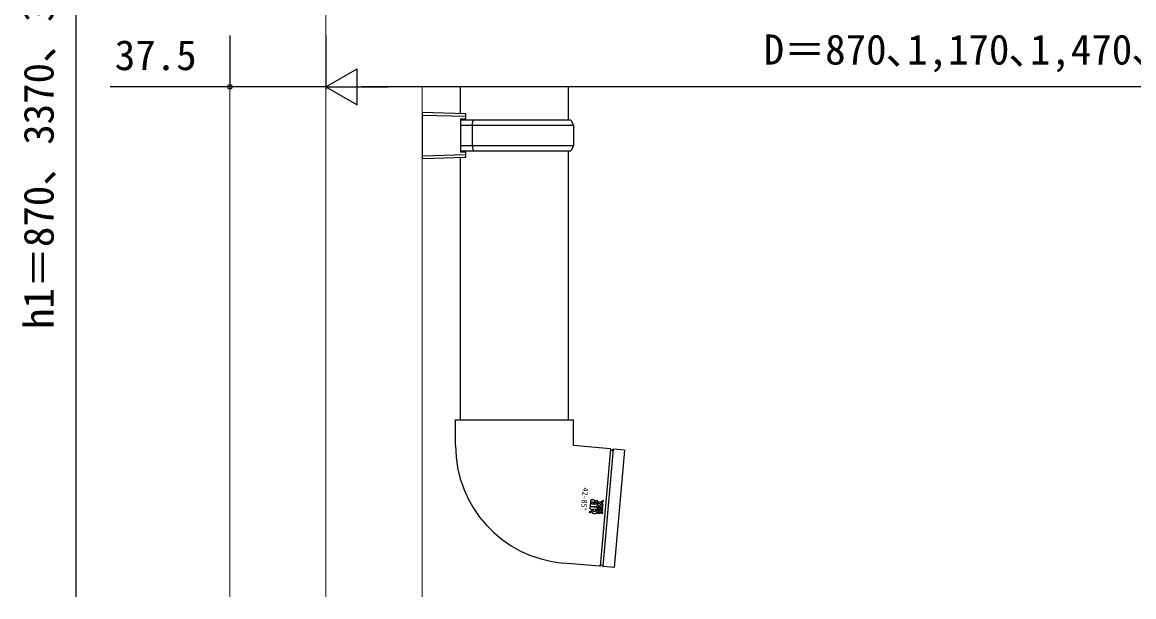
# Model space of a CAD drawing. Units: millimetres, scale not verified. Extents: x -700 to 700, y -1044 to 1038.
# Drawn here: x -457 to -23.5, y -121.4 to 102.8 of the extents above; entities that cross this region are included whole.
import ezdxf
from ezdxf.enums import TextEntityAlignment as Align

# ---------------------------------------------------------------- set-up
doc = ezdxf.new("R2010")
doc.units = ezdxf.units.MM
doc.header["$LTSCALE"] = 6
doc.layers.add('0-3_YKK_12', color=2, linetype='Continuous', lineweight=18)
doc.layers.add('0-4_YKK_13', color=4, linetype='Continuous')
doc.layers.add('0-5_YKK_D', color=6, linetype='Continuous')
doc.styles.add('ＭＳ ゴシック', font='')
doc.styles.get('ＭＳ ゴシック').set_extended_font_data('MS Gothic')

msp = doc.modelspace()

# ---------------------------------------------------------------- linework, layer by layer
at = {"layer": '0-3_YKK_12'}
for p, q in [((-338.5, 839.603), (-338.5, -121.397)), ((-376, 77.603), (-376, -121.397)), ((-301, 77.603), (-301, -121.397))]:
    msp.add_line(p, q, dxfattribs=at)
at = {"layer": '0-4_YKK_13'}
for p, q in [((-286, 67.162), (-286, 77.603)), ((-244, 77.603), (-244, 64.603)), ((-284, 67.103), (-301, 67.603)), ((-301, 67.603), (-301, 49.603)), ((-301, 66.603), (-284, 66.103)), ((-286, 65.103), (-286, 52.103)), ((-284, 66.103), (-284, 67.103)), ((-281.093, 64.603), (-286, 64.603)), ((-286, 62.603), (-281.523, 62.603)), ((-281.523, 62.603), (-281.093, 64.603)), ((-281.523, 62.603), (-242, 62.603)), ((-243, 64.603), (-281.093, 64.603)), ((-243, 64.603), (-242, 62.603)), ((-281.523, 54.603), (-286, 54.603)), ((-286, 52.603), (-281.093, 52.603)), ((-284, 52.103), (-286, 52.103)), ((-284, 51.102), (-284, 52.103)), ((-242, 54.603), (-281.523, 54.603)), ((-244, 52.603), (-244, -52.397)), ((-284, 51.102), (-301, 50.602)), ((-286, -52.397), (-286, 50.044)), ((-288, -62.397), (-288, -52.397)), ((-242, -62.397), (-242, -52.397)), ((-227.725, -63.646), (-242, -62.397)), ((-227.564, -63.757), (-231.556, -109.39)), ((-226.567, -63.844), (-230.56, -109.478)), ((-222.076, -64.14), (-226.389, -63.763)), ((-222.076, -64.14), (-226.085, -109.965)), ((-235.635, -88.133), (-235.718, -88.292)), ((-235.486, -88.375), (-235.484, -88.382)), ((-235.359, -88.373), (-235.362, -88.379)), ((-235.329, -88.389), (-235.333, -88.398)), ((-231.735, -109.471), (-246.009, -108.222)), ((-226.085, -109.965), (-230.398, -109.588))]:
    msp.add_line(p, q, dxfattribs=at)
for points in [[(-286, 65.103), (-284, 65.103), (-284, 66.103)], [(-281.523, 62.603), (-281.523, 54.603), (-281.093, 52.603), (-243, 52.603)], [(-242, 62.603), (-242, 54.603), (-243, 52.603)], [(-301, 49.603), (-284, 50.103), (-284, 51.102)], [(-288, -52.397), (-265, -52.397), (-242, -52.397)], [(-232.687, -86.539), (-235.558, -86.288), (-235.622, -87.027), (-233.354, -87.225), (-233.415, -87.93), (-233.43, -88.009), (-233.459, -88.068), (-233.5, -88.109), (-233.554, -88.135), (-233.618, -88.149), (-233.694, -88.153), (-233.779, -88.15), (-233.873, -88.142), (-234.021, -88.124), (-234.131, -88.097), (-234.209, -88.062), (-234.26, -88.018), (-234.289, -87.965), (-234.301, -87.904), (-234.302, -87.834), (-234.296, -87.755), (-234.259, -87.327), (-234.855, -87.275), (-234.921, -88.034), (-234.924, -88.112), (-234.919, -88.189), (-234.904, -88.266), (-234.879, -88.342), (-234.844, -88.417), (-234.797, -88.49), (-234.737, -88.56), (-234.665, -88.628), (-234.549, -88.7), (-234.396, -88.761), (-234.215, -88.81), (-234.016, -88.843), (-233.811, -88.861), (-233.611, -88.86), (-233.424, -88.839), (-233.263, -88.796)], [(-233.637, -84.696), (-233.63, -84.52), (-233.638, -84.337), (-233.664, -84.155), (-233.691, -84.049), (-233.732, -83.946), (-233.79, -83.847), (-233.869, -83.757), (-233.973, -83.679), (-234.104, -83.617), (-234.266, -83.572), (-234.465, -83.55), (-234.699, -83.549), (-234.891, -83.573), (-235.044, -83.621), (-235.162, -83.691), (-235.251, -83.785), (-235.312, -83.9), (-235.352, -84.037), (-235.375, -84.194), (-235.531, -85.977)], [(-235.531, -85.977), (-233.352, -86.168), (-233.255, -86.173), (-233.163, -86.169), (-233.076, -86.155), (-232.995, -86.131), (-232.918, -86.095), (-232.847, -86.047), (-232.781, -85.986), (-232.719, -85.91), (-232.621, -85.724), (-232.552, -85.499)], [(-232.496, -84.355), (-232.515, -84.234), (-232.572, -84.08), (-232.654, -83.964), (-232.755, -83.88), (-232.868, -83.822), (-232.987, -83.784), (-233.107, -83.761), (-233.22, -83.747), (-233.321, -83.736), (-233.384, -84.475), (-233.341, -84.481), (-233.301, -84.489), (-233.264, -84.499), (-233.231, -84.512), (-233.201, -84.529), (-233.175, -84.552), (-233.154, -84.581), (-233.137, -84.617), (-233.117, -84.706), (-233.109, -84.81), (-233.111, -84.922), (-233.12, -85.034), (-233.135, -85.141), (-233.155, -85.234), (-233.177, -85.306), (-233.217, -85.37), (-233.261, -85.397), (-233.286, -85.404), (-233.312, -85.408), (-233.339, -85.409), (-233.368, -85.408), (-233.397, -85.406), (-234.849, -85.278), (-234.78, -84.494), (-234.769, -84.456), (-234.753, -84.421), (-234.73, -84.389), (-234.701, -84.362), (-234.664, -84.339)], [(-234.664, -84.339), (-234.617, -84.323), (-234.561, -84.313), (-234.494, -84.312), (-234.434, -84.32), (-234.382, -84.335), (-234.337, -84.359), (-234.301, -84.391), (-234.272, -84.431), (-234.252, -84.48), (-234.238, -84.537), (-234.233, -84.617), (-234.234, -84.659), (-234.238, -84.723), (-234.243, -84.802), (-234.25, -84.89), (-234.26, -84.981), (-234.273, -85.071), (-234.289, -85.152), (-233.724, -85.201), (-233.714, -85.176), (-233.697, -85.105), (-233.675, -84.996), (-233.653, -84.857)], [(-233.263, -88.796), (-233.208, -88.775), (-233.146, -88.744), (-233.081, -88.702), (-233.016, -88.645), (-232.956, -88.574), (-232.904, -88.486), (-232.863, -88.381), (-232.837, -88.256), (-232.687, -86.539)], [(-230.491, -85.744), (-232.355, -85.581), (-232.399, -86.081), (-231.697, -86.143), (-231.744, -86.684), (-232.448, -86.623), (-232.49, -87.111), (-231.749, -87.176), (-231.681, -87.175), (-231.615, -87.162), (-231.553, -87.138), (-231.496, -87.101), (-231.448, -87.055), (-231.408, -86.998), (-231.38, -86.932), (-231.366, -86.857)], [(-230.324, -83.839), (-231.611, -84.442), (-232.251, -84.386), (-232.294, -84.883), (-231.671, -84.937), (-230.491, -85.744), (-230.491, -85.743)], [(-231.355, -86.729), (-230.629, -87.324), (-230.578, -86.736), (-231.297, -86.178), (-230.535, -86.244), (-230.491, -85.743), (-230.491, -85.744)], [(-230.491, -85.743), (-230.443, -85.199), (-231.178, -84.724), (-230.372, -84.383), (-230.324, -83.839)], [(-235.718, -88.292), (-235.505, -88.546), (-235.334, -88.492), (-235.251, -88.332), (-235.305, -88.162), (-235.464, -88.079), (-235.652, -88.112), (-235.635, -88.133)], [(-235.357, -88.424), (-235.373, -88.393), (-235.409, -88.403), (-235.437, -88.393), (-235.455, -88.36), (-235.457, -88.324), (-235.454, -88.295), (-235.481, -88.307), (-235.655, -88.39), (-235.659, -88.428), (-235.491, -88.349)], [(-235.352, -88.344), (-235.345, -88.266), (-235.641, -88.24), (-235.638, -88.207), (-235.309, -88.235), (-235.319, -88.347)], [(-235.412, -88.436), (-235.473, -88.403), (-235.469, -88.409)], [(-231.517, -88.585), (-231.532, -88.661), (-231.559, -88.727), (-231.599, -88.784), (-231.648, -88.831), (-231.704, -88.867), (-231.767, -88.892), (-231.832, -88.905), (-231.9, -88.906), (-232.641, -88.841), (-232.598, -88.352), (-231.895, -88.413), (-231.848, -87.872), (-232.55, -87.811), (-232.507, -87.31), (-230.642, -87.473), (-230.686, -87.974), (-231.449, -87.907), (-230.729, -88.465), (-230.781, -89.053), (-231.506, -88.458)], [(-231.515, -88.557), (-231.511, -88.519), (-231.51, -88.498)], [(-231.364, -86.829), (-231.36, -86.79), (-231.358, -86.769)]]:
    msp.add_lwpolyline(points, dxfattribs=at)
msp.add_lwpolyline([(-235.652, -88.112), (-235.461, -88.052), (-235.224, -88.335), (-235.316, -88.513), (-235.507, -88.573), (-235.685, -88.48), (-235.745, -88.289), (-235.635, -88.133)], close=True, dxfattribs=at)
for centre, radius, start, end in [((-242, -62.397), 46, 180, 265), ((-227.743, -63.845), 0.2, 11.60155, 85), ((-227.057, -63.705), 0.5, 191.60155, 338.39845), ((-226.406, -63.962), 0.2, 85, 158.39845), ((-236.491, -84.487), 2.862, 352.57729, 355.82665), ((-235.033, -84.923), 2.547, 346.92651, 352.59106), ((-236.009, -84.791), 3.531, 352.51752, 356.66395), ((-235.384, -84.677), 2.906, 2.86045, 6.37927), ((-236.69, -84.748), 4.214, 356.61787, 359.95071), ((-236.593, -84.745), 4.117, 359.90189, 2.95747), ((-231.717, -109.272), 0.2, 265, 338.39845), ((-231.066, -109.53), 0.5, 11.60155, 158.39845), ((-230.381, -109.389), 0.2, 191.60155, 265)]:
    msp.add_arc(centre, radius, start, end, dxfattribs=at)
at = {"layer": '0-5_YKK_D'}
for p, q in [((-436, 293.603), (-436, -121.397)), ((-376, 97.603), (-376, 76.603)), ((-338.5, 97.603), (-338.5, 76.603)), ((-338.5, 97.603), (-338.5, 76.603)), ((-338.5, 77.603), (-326.376, 84.603)), ((-326.376, 70.603), (-326.376, 84.603)), ((-338.5, 77.603), (-326.376, 70.603)), ((-338.5, 77.603), (-314.251, 77.603)), ((247.5, 77.603), (-324.5, 77.603))]:
    msp.add_line(p, q, dxfattribs=at)
msp.add_lwpolyline([(-338.5, 77.603), (-376, 77.603), (-422.673, 77.603)], dxfattribs=at)
msp.add_circle((-376, 77.603), 0.85, dxfattribs=at)

# ---------------------------------------------------------------- texts
at = {"layer": '0-4_YKK_13', "style": 'ＭＳ ゴシック'}
msp.add_text('42-85°', height=2.199, rotation=265, dxfattribs=at).set_placement((-238.973, -78.595), align=Align.BOTTOM_LEFT)
at = {"layer": '0-5_YKK_D', "style": 'ＭＳ ゴシック'}
msp.add_text('h1＝870、3370、3970', height=11.73, rotation=90, dxfattribs=at).set_placement((-441.182, -16.897), align=Align.BOTTOM_LEFT)
for s, p in [('37.5', (-420.855, 80.603)), ('D＝870､1,170､1,470､1,770', (-167.818, 82.785))]:
    msp.add_text(s, height=11.73, dxfattribs=at).set_placement(p, align=Align.BOTTOM_LEFT)

doc.saveas('drawing.dxf')
